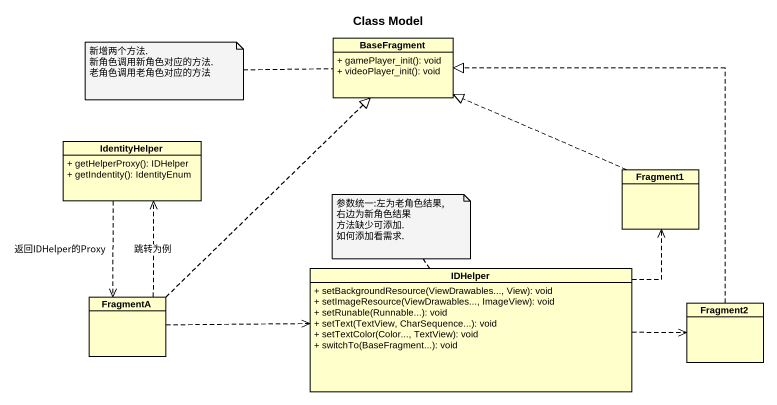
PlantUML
@startuml
title Class Model
hide circle
hide empty members
skinparam classAttributeIconSize 0
class BaseFragment {
  + gamePlayer_init(): void
  + videoPlayer_init(): void
}
class IdentityHelper {
  + getHelperProxy(): IDHelper
  + getIndentity(): IdentityEnum
}
class Fragment1
class IDHelper {
  + setBackgroundResource(ViewDrawables..., View): void
  + setImageResource(ViewDrawables..., ImageView): void
  + setRunable(Runnable...): void
  + setText(TextView, CharSequence...): void
  + setTextColor(Color..., TextView): void
  + switchTo(BaseFragment...): void
}
class FragmentA
class Fragment2
IdentityHelper ..> FragmentA : 返回IDHelper的Proxy
Fragment1 .left.|> BaseFragment
IDHelper .up.> Fragment1
IDHelper .right.> Fragment2
FragmentA .up.|> BaseFragment
FragmentA .up.> IdentityHelper : 跳转为例
FragmentA .right.> IDHelper
Fragment2 .up.|> BaseFragment
note left of BaseFragment
  新增两个方法.
  新角色调用新角色对应的方法.
  老角色调用老角色对应的方法
end note
note top of IDHelper
  参数统一:左为老角色结果,右边为新角色结果
  方法缺少可添加.如何添加看需求.
end note
@enduml
